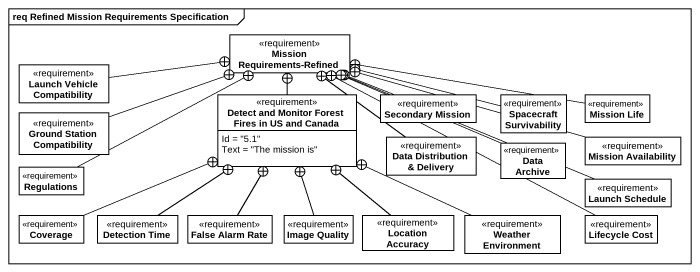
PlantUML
@startuml
mainframe req Refined Mission Requirements Specification
hide circle
hide empty members
class "Mission Requirements-Refined" as Mission_Requirements_Refined <<requirement>>
class "Launch Vehicle Compatibility" as Launch_Vehicle_Compatibility <<requirement>>
class "Detect and Monitor Forest Fires in US and Canada" as Detect_and_Monitor_Forest <<requirement>> {
  Id = "5.1"
  Text = "The mission is"
}
class "Secondary Mission" as Secondary_Mission <<requirement>>
class "Spacecraft Survivability" as Spacecraft_Survivability <<requirement>>
class "Mission Life" as Mission_Life <<requirement>>
class "Ground Station Compatibility" as Ground_Station_Compatibility <<requirement>>
class "Data Distribution & Delivery" as Data_Distribution_Delivery <<requirement>>
class "Mission Availability" as Mission_Availability <<requirement>>
class Regulations <<requirement>>
class "Data Archive" as Data_Archive <<requirement>>
class Coverage <<requirement>>
class "Detection Time" as Detection_Time <<requirement>>
class "False Alarm Rate" as False_Alarm_Rate <<requirement>>
class "Image Quality" as Image_Quality <<requirement>>
class "Location Accuracy" as Location_Accuracy <<requirement>>
class "Weather Environment" as Weather_Environment <<requirement>>
class "Lifecycle Cost" as Lifecycle_Cost <<requirement>>
class "Launch Schedule" as Launch_Schedule <<requirement>>
Launch_Vehicle_Compatibility -right-+ Mission_Requirements_Refined
Detect_and_Monitor_Forest -up-+ Mission_Requirements_Refined
Secondary_Mission -left-+ Mission_Requirements_Refined
Spacecraft_Survivability -left-+ Mission_Requirements_Refined
Mission_Life -left-+ Mission_Requirements_Refined
Ground_Station_Compatibility -right-+ Mission_Requirements_Refined
Data_Distribution_Delivery -up-+ Mission_Requirements_Refined
Mission_Availability -left-+ Mission_Requirements_Refined
Regulations -right-+ Mission_Requirements_Refined
Data_Archive -left-+ Mission_Requirements_Refined
Coverage -right-+ Detect_and_Monitor_Forest
Detection_Time -up-+ Detect_and_Monitor_Forest
False_Alarm_Rate -up-+ Detect_and_Monitor_Forest
Image_Quality -up-+ Detect_and_Monitor_Forest
Location_Accuracy -up-+ Detect_and_Monitor_Forest
Weather_Environment -left-+ Detect_and_Monitor_Forest
Lifecycle_Cost -left-+ Mission_Requirements_Refined
Launch_Schedule -left-+ Mission_Requirements_Refined
@enduml
